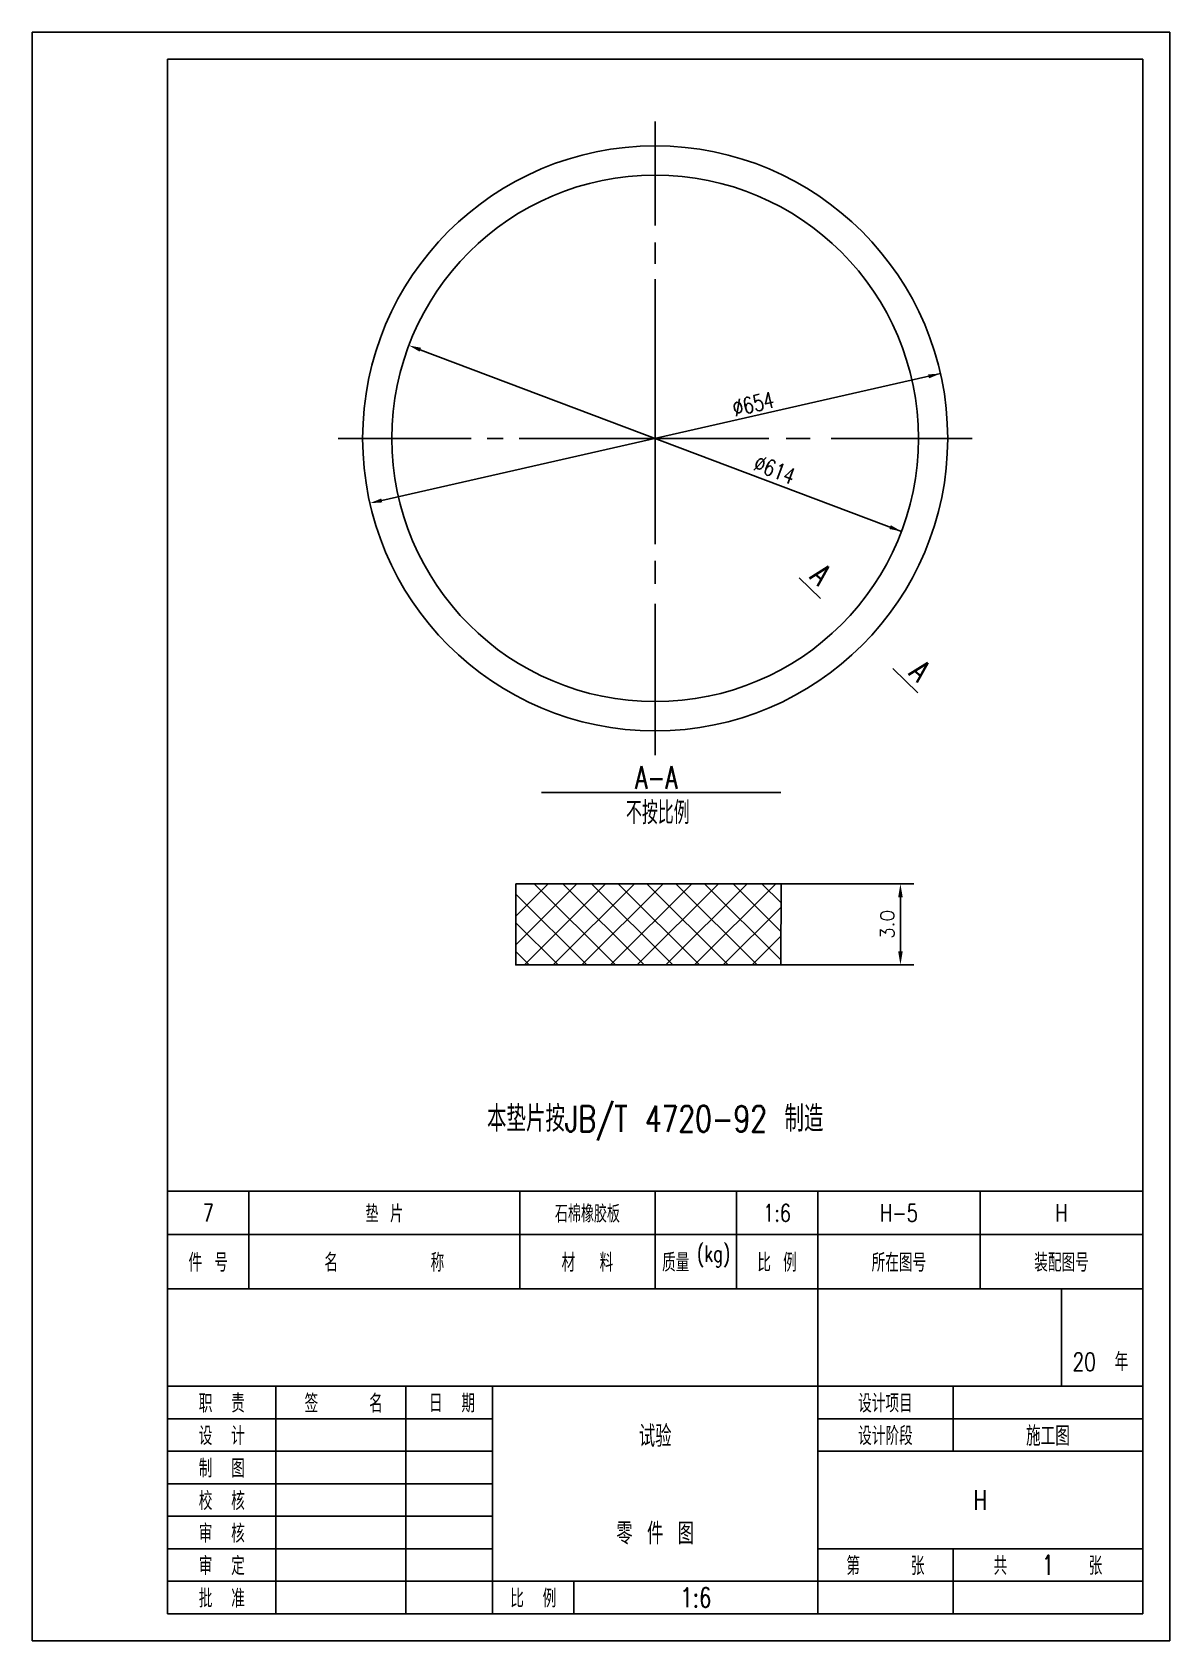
# Model space of a CAD drawing. Extents: x -150 to 1110, y -30 to 1752.
import ezdxf
from ezdxf.enums import TextEntityAlignment as Align

# ---------------------------------------------------------------- set-up
doc = ezdxf.new("R2010")
doc.units = 0
doc.header["$LTSCALE"] = 30
doc.header["$MEASUREMENT"] = 0
doc.layers.add('1', color=2, linetype='CONTINUOUS')
doc.layers.add('2', color=1, linetype='CONTINUOUS')
doc.styles.add('HZ', font='txt', dxfattribs={"width": 0.75, "bigfont": 'hztxt'})
doc.styles.get("Standard").update_dxf_attribs({"font": 'simplex', "width": 0.75, "bigfont": 'hztxt'})

# ---------------------------------------------------------------- blocks, each defined once
blk = doc.blocks.new('DP-A')
at = {"layer": '1'}
for p, q in [((0, 58.5), (0, 39.29)), ((0, 36.18), (0, 32.22)), ((0, 29.39), (0, -19.5)), ((-43.36, 16.38), (45.47, -17.17)), ((-50.47, -11.46), (52.66, 11.96)), ((-58.5, 0), (-33.98, 0)), ((-31.03, 0), (-28.07, 0)), ((-25.12, 0), (20.95, 0)), ((24.2, 0), (28.63, 0)), ((32.47, 0), (58.5, 0)), ((0, -22.61), (0, -26.85)), ((0, -30.53), (0, -58.5))]:
    blk.add_line(p, q, dxfattribs=at)
for points in [[(-43.49, 16.02), (-43.23, 16.73), (-45.47, 17.17)], [(50.55, 11.09), (50.38, 11.82), (52.66, 11.96)], [(-50.38, -11.82), (-50.55, -11.09), (-52.66, -11.96)], [(43.23, -16.73), (43.49, -16.02), (45.47, -17.17)]]:
    blk.add_solid(points, dxfattribs=at)
at = {"layer": '2'}
for p, q in [((26.56, -25.72), (30.53, -29.56)), ((43.89, -42.5), (48.5, -46.96))]:
    blk.add_line(p, q, dxfattribs=at)
for radius in [54, 48.6]:
    blk.add_circle((0, 0), radius, dxfattribs=at)
at = {"layer": '1', "width": 0.75}
for p in [(29.22, -26.57), (47.53, -44.37)]:
    blk.add_text('A', height=4.05, rotation=316.2564, dxfattribs=at).set_placement(p, align=Align.CENTER)
for tag, rotation, p in [('WD', 13.1912, (22.21, 5.77)), ('ND', 338.4427, (25.09, -8.58))]:
    blk.add_attdef(tag, text='', height=3, rotation=rotation, dxfattribs=at).set_placement(p, align=Align.RIGHT)
blk = doc.blocks.new('DPJD01')
at = {"layer": '1'}
for p, q in [((-20.97, 33.6), (23.17, 33.6)), ((23.27, 16.78), (47.77, 16.78)), ((45.27, 4.28), (45.27, 14.28)), ((-25.73, 9.06), (-25.73, 11.12)), ((23.27, 1.78), (47.77, 1.78))]:
    blk.add_line(p, q, dxfattribs=at)
at = {"layer": '1', "color": 0}
for p, q in [((-25.73, 5.51), (-14.45, 16.79)), ((-25.73, 10.82), (-19.76, 16.78)), ((-12.63, 1.78), (-25.73, 14.88)), ((-24.15, 1.78), (-9.14, 16.79)), ((-7.32, 1.78), (-22.32, 16.78)), ((-18.85, 1.78), (-3.84, 16.79)), ((-2.02, 1.78), (-17.02, 16.78)), ((-13.55, 1.78), (1.46, 16.79)), ((3.28, 1.78), (-11.73, 16.79)), ((-8.24, 1.78), (6.77, 16.79)), ((8.19, 1.78), (-6.82, 16.79)), ((-3.33, 1.78), (11.68, 16.79)), ((13.5, 1.78), (-1.51, 16.79)), ((1.97, 1.78), (16.97, 16.78)), ((18.8, 1.78), (3.79, 16.79)), ((7.27, 1.78), (22.27, 16.78)), ((23.19, 2.7), (9.09, 16.79)), ((23.22, 7.97), (14.41, 16.78)), ((23.25, 13.24), (19.71, 16.78)), ((12.58, 1.78), (23.25, 12.45)), ((-17.93, 1.78), (-25.73, 9.58)), ((17.88, 1.78), (23.22, 7.12)), ((-23.23, 1.78), (-25.73, 4.27))]:
    blk.add_line(p, q, dxfattribs=at)
at = {"layer": '1'}
for points in [[(45.69, 14.28), (44.86, 14.28), (45.27, 16.78)], [(45.69, 4.28), (44.86, 4.28), (45.27, 1.78)]]:
    blk.add_solid(points, dxfattribs=at)
at = {"layer": '2'}
blk.add_lwpolyline([(-25.73, 16.78), (-25.73, 1.78), (23.18, 1.78), (23.27, 16.78)], close=True, dxfattribs=at)
at = {"layer": '1', "width": 0.7}
blk.add_text('不按比例', height=4.2, dxfattribs=at).set_placement((0.49, 27.77), align=Align.CENTER)
blk.add_attdef('DMMC', text='', height=4.2, dxfattribs=at).set_placement((0.24, 34.3), align=Align.CENTER)
at = {"layer": '1'}
blk.add_attdef('DPH', text='', height=2.5, rotation=90, dxfattribs=at).set_placement((44.1, 9.27), align=Align.CENTER)

msp = doc.modelspace()

# ---------------------------------------------------------------- linework, layer by layer
at = {"layer": '1'}
for p, q in [((90, 360), (90, 468)), ((390, 360), (390, 468)), ((540, 360), (540, 468)), ((630, 360), (630, 468)), ((720, 360), (720, 468)), ((900, 360), (900, 468)), ((0, 420), (1080, 420)), ((720, 0), (720, 360)), ((990, 360), (990, 252)), ((0, 252), (1080, 252)), ((120, 0), (120, 252)), ((263.8, 0), (263.8, 252)), ((360, 0), (360, 252)), ((870, 180), (870, 252)), ((0, 216), (360, 216)), ((720, 216), (1080, 216)), ((0, 180), (360, 180)), ((720, 180), (1080, 180)), ((0, 144), (360, 144)), ((0, 108), (360, 108)), ((0, 72), (360, 72)), ((720, 72), (1080, 72)), ((870, 0), (870, 72)), ((0, 36), (1080, 36)), ((450, 0), (450, 36))]:
    msp.add_line(p, q, dxfattribs=at)
msp.add_lwpolyline([(-150, -30), (-150, 1752), (1110, 1752), (1110, -30)], close=True, dxfattribs=at)
at = {"layer": '2'}
for p, q in [((0, 468), (1080, 468)), ((0, 468), (1080, 468)), ((0, 360), (0, 468)), ((1080, 360), (1080, 468)), ((0, 360), (1080, 360)), ((0, 360), (1080, 360)), ((0, 0), (0, 360)), ((1080, 0), (1080, 360)), ((0, 0), (1080, 0))]:
    msp.add_line(p, q, dxfattribs=at)
msp.add_lwpolyline([(0, 0), (0, 1722), (1080, 1722), (1080, 0)], close=True, dxfattribs=at)

# ---------------------------------------------------------------- block references
at = {"layer": '1', "xscale": 6, "yscale": 6, "zscale": 6}
for name, p, values in [('DP-A', (540, 1302), {'WD': '%%c654', 'ND': '%%c614'}), ('DPJD01', (540, 708), {'DMMC': 'A-A', 'DPH': '3.0'})]:
    msp.add_blockref(name, p, dxfattribs=at).add_auto_attribs(values)

# ---------------------------------------------------------------- texts
at = {"layer": '1', "style": 'HZ', "width": 0.75}
for s, height, p in [('本垫片按JB/T 4720-92 制造', 28.8, (540, 534)), ('(kg)', 18, (604.8, 390))]:
    msp.add_text(s, height=height, dxfattribs=at).set_placement(p, align=Align.CENTER)
for s, height, p in [('7', 19.2, (45, 444)), ('垫 片', 19.2, (240, 444)), ('石棉橡胶板', 19.2, (465, 444)), ('1:6', 19.2, (675, 444)), ('H-5', 19.2, (810, 444)), ('H', 19.2, (990, 444)), ('件 号', 20.16, (45, 390)), ('名       称', 20.16, (240, 390)), ('材  料', 20.16, (465, 390)), ('质量', 20.16, (562.8, 390)), ('比 例', 20.16, (675, 390)), ('所在图号', 20.16, (810, 390)), ('装配图号', 20.16, (990, 390)), ('试验', 24, (540, 198)), ('施工图', 21.6, (975, 198)), ('H', 21.6, (900, 126)), ('零 件 图', 24, (540, 90)), ('1', 21.6, (975, 54)), ('1:6', 21.6, (585, 18))]:
    msp.add_text(s, height=height, dxfattribs=at).set_placement(p, align=Align.MIDDLE)
at = {"layer": '1', "width": 0.75}
for s, p in [('20  年', (1033.1, 280.1)), ('职  责', (60, 234)), ('签     名', (195, 234)), ('日  期', (315, 234)), ('设计项目', (795, 234)), ('设  计', (60, 198)), ('设计阶段', (795, 198)), ('制  图', (60, 162)), ('校  核', (60, 126)), ('审  核', (60, 90)), ('审  定', (60, 54)), ('第     张', (795, 54)), ('共        张', (975, 54)), ('批  准', (60, 18)), ('比  例', (405, 18))]:
    msp.add_text(s, height=20.16, dxfattribs=at).set_placement(p, align=Align.MIDDLE)

doc.saveas('drawing.dxf')
